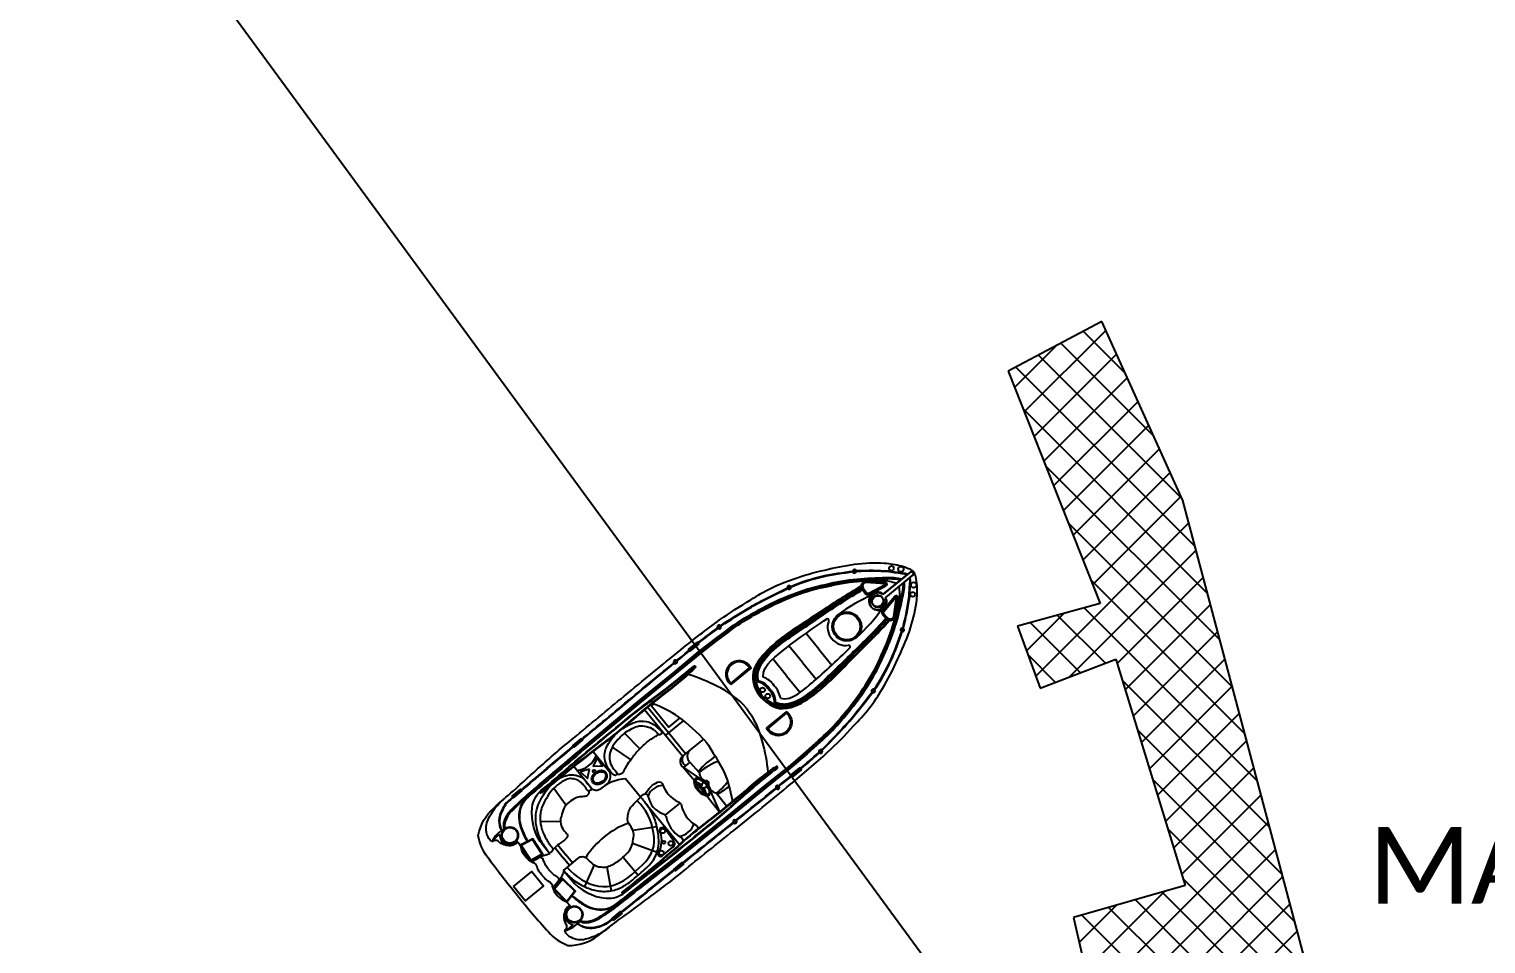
# Model space of a CAD drawing. Header units: metres. Extents: x 266585 to 279238, y 2117616 to 2127268.
# Drawn here: x 267048.5 to 267238.4, y 2124881.4 to 2125000.6 of the extents above; entities that cross this region are included whole.
import ezdxf

# ---------------------------------------------------------------- set-up
doc = ezdxf.new("R2010")
doc.units = ezdxf.units.M
for name, color, linetype in [('PORT', 5, 'Continuous'), ('PORT TEXT', 7, 'Continuous'), ('village', 3, 'Continuous')]:
    doc.layers.add(name, color=color, linetype=linetype)
doc.styles.get("Standard").update_dxf_attribs({"font": 'calibri.ttf'})

msp = doc.modelspace()

# ---------------------------------------------------------------- linework, layer by layer
at = {"color": 30, "true_color": 0xf26722}
for p, q in [((267151.42, 2124919.79), (267149.72, 2124921.88)), ((267147.19, 2124916.34), (267145.41, 2124918.53)), ((267149.31, 2124918.07), (267147.53, 2124920.24)), ((267151.42, 2124919.79), (267153.12, 2124917.7)), ((267149.31, 2124918.07), (267151.08, 2124915.89)), ((267147.19, 2124916.34), (267148.98, 2124914.16)), ((267131.41, 2124908.56), (267128.69, 2124911.9)), ((267131.81, 2124908.89), (267129.09, 2124912.23)), ((267126.07, 2124908.83), (267128.08, 2124906.82)), ((267124.48, 2124907.02), (267126.89, 2124905.36)), ((267134.62, 2124905.06), (267133.79, 2124904.39)), ((267133.79, 2124904.39), (267135.19, 2124902.67)), ((267133.79, 2124904.39), (267135.71, 2124903.05)), ((267116.89, 2124901.69), (267118.49, 2124899.48)), ((267136.17, 2124902.06), (267135.36, 2124902.54)), ((267136.09, 2124901.93), (267135.38, 2124902.36)), ((267135.51, 2124902.28), (267136.5, 2124901.06)), ((267136.27, 2124901.71), (267136.56, 2124900.89)), ((267136.41, 2124901.76), (267136.74, 2124900.84)), ((267128.71, 2124899.89), (267133.24, 2124894.33)), ((267131.39, 2124898.15), (267133.35, 2124899.74)), ((267136.82, 2124900.67), (267138.49, 2124898.61)), ((267137.3, 2124901.24), (267138.49, 2124898.61)), ((267115.11, 2124897.37), (267117.73, 2124897.32)), ((267127.16, 2124896.21), (267130.29, 2124896.7)), ((267110.08, 2124895.28), (267110.01, 2124895.27)), ((267117.03, 2124893.92), (267118.09, 2124892.61)), ((267117.4, 2124894.28), (267118.49, 2124892.94)), ((267127.14, 2124894.52), (267130.33, 2124893.32)), ((267118.91, 2124891.61), (267118.09, 2124892.61)), ((267119.31, 2124891.94), (267118.49, 2124892.94)), ((267125.91, 2124892.69), (267127.86, 2124890.33)), ((267122.11, 2124891.69), (267120.86, 2124888.84)), ((267123.78, 2124891.42), (267124.34, 2124888.3)), ((267119.09, 2124884.23), (267119.06, 2124884.16))]:
    msp.add_line(p, q, dxfattribs=at)
for points in [[(267112.09, 2124887.72, -0.01736), (267108.23, 2124892.68, -0.12634), (267107.02, 2124895.51, -0.172899), (267109.04, 2124899.08, -0.013884), (267111.6, 2124901.33, -0.008973), (267115.22, 2124904.58, -0.01509), (267119.44, 2124908.22, 0.002245), (267126.06, 2124913.69, -0.003342), (267133.43, 2124919.72, -0.016984), (267138.49, 2124923.61, -0.024546), (267142.54, 2124926.22, -0.067942), (267148.08, 2124928.94, -0.033948), (267152.19, 2124930.12, -0.022001), (267156.08, 2124930.89, -0.042872), (267159.97, 2124931.02, -0.059514), (267162.19, 2124930.65, -0.046364), (267163.23, 2124930.26, -0.104882), (267163.78, 2124929.87, -0.104882)], [(267112.09, 2124887.72, 0.01736), (267116.17, 2124882.94, 0.12634), (267118.7, 2124881.18, 0.172899), (267122.6, 2124882.44, 0.013884), (267125.32, 2124884.5, 0.008973), (267129.24, 2124887.39, 0.01509), (267133.65, 2124890.79, -0.002245), (267140.34, 2124896.17, 0.003342), (267147.73, 2124902.18, 0.016984), (267152.56, 2124906.36, 0.024546), (267155.93, 2124909.79, 0.067942), (267159.72, 2124914.67, 0.033948), (267161.69, 2124918.46, 0.022001), (267163.23, 2124922.12, 0.042872), (267164.15, 2124925.9, 0.059514), (267164.23, 2124928.15, 0.046364), (267164.06, 2124929.25, 0.104882), (267163.78, 2124929.87, 0.104882)], [(267115.93, 2124904.26, 0.006425), (267119.96, 2124907.63, 0.002217), (267126.56, 2124913.09, -0.003368), (267133.97, 2124919.2, -0.024633), (267138.72, 2124922.94, -0.015037), (267142.11, 2124925.06, -0.025439), (267144.05, 2124926.16, -0.013843), (267148.23, 2124928.19, -0.040266), (267152.4, 2124929.44, -0.016729), (267156.42, 2124930.04, -0.029739), (267160.57, 2124930, 0.01525), (267162.5, 2124929.73, -0.132389), (267162.84, 2124929.62, -0.028442), (267162.96, 2124929.54, -0.028442)], [(267115.98, 2124904.2, 0.006424), (267120, 2124907.57, 0.002217), (267126.61, 2124913.03, -0.003368), (267134.01, 2124919.14, -0.024633), (267138.76, 2124922.87, -0.015038), (267142.15, 2124925, -0.025461), (267144.09, 2124926.09, -0.013839), (267148.26, 2124928.12, -0.040238), (267152.42, 2124929.36, -0.016715), (267156.43, 2124929.97, -0.029693), (267160.56, 2124929.93, 0.015234), (267162.49, 2124929.66, -0.134036), (267162.8, 2124929.55, -0.024879), (267162.89, 2124929.49, -0.024879)], [(267129.01, 2124888.21, -0.006424), (267133.12, 2124891.48, -0.002217), (267139.8, 2124896.85, 0.003368), (267147.28, 2124902.87, 0.024633), (267151.89, 2124906.77, 0.015038), (267154.66, 2124909.66, 0.025461), (267156.12, 2124911.34, 0.013839), (267158.94, 2124915.02, 0.040238), (267161, 2124918.84, 0.016715), (267162.4, 2124922.64, 0.029693), (267163.19, 2124926.7, -0.015234), (267163.32, 2124928.65, 0.134036), (267163.28, 2124928.96, 0.024879), (267163.23, 2124929.07, 0.024879)], [(267129.06, 2124888.15, -0.006425), (267133.17, 2124891.42, -0.002217), (267139.85, 2124896.79, 0.003368), (267147.33, 2124902.81, 0.024633), (267151.95, 2124906.72, 0.015037), (267154.71, 2124909.61, 0.025439), (267156.18, 2124911.29, 0.013843), (267159.01, 2124914.97, 0.040266), (267161.07, 2124918.81, 0.016729), (267162.47, 2124922.62, 0.029739), (267163.27, 2124926.69, -0.01525), (267163.39, 2124928.64, 0.132389), (267163.35, 2124928.99, 0.028442), (267163.29, 2124929.12, 0.028442)], [(267139.6, 2124922.4, -0.031596), (267142.55, 2124924.34, -0.004928), (267144.62, 2124925.47, -0.02844), (267148.37, 2124927.12, -0.042875), (267152.33, 2124928.25, -0.035347), (267156.39, 2124928.94, -0.024093), (267160.21, 2124929.13, -0.079837), (267162.25, 2124928.97)], [(267139.64, 2124922.34, -0.031592), (267142.59, 2124924.28, -0.004926), (267144.65, 2124925.4, -0.028436), (267148.39, 2124927.05, -0.042895), (267152.35, 2124928.17, -0.035363), (267156.4, 2124928.87, -0.024111), (267160.21, 2124929.05, -0.077658), (267162.18, 2124928.9, -0.077658)], [(267139.69, 2124922.28, -0.031588), (267142.62, 2124924.21, -0.004924), (267144.69, 2124925.33, -0.028433), (267148.42, 2124926.98, -0.042917), (267152.37, 2124928.1, -0.035379), (267156.41, 2124928.79, -0.02413), (267160.22, 2124928.98, -0.075408), (267162.1, 2124928.84, -0.075408)], [(267139.78, 2124922.16, -0.031581), (267142.7, 2124924.08, -0.00492), (267144.76, 2124925.2, -0.028426), (267148.47, 2124926.84, -0.042959), (267152.4, 2124927.95, -0.035411), (267156.42, 2124928.64, -0.028829), (267159.62, 2124928.79, -0.092336), (267161.54, 2124928.39, -0.080328)], [(267151.4, 2124907.91, 0.031581), (267153.87, 2124910.38, 0.00492), (267155.38, 2124912.17, 0.028426), (267157.73, 2124915.48, 0.042959), (267159.61, 2124919.1, 0.035411), (267161.09, 2124922.9, 0.028829), (267161.89, 2124926.01, 0.092336), (267161.88, 2124927.97, 0.080328)], [(267151.5, 2124907.79, 0.031588), (267153.98, 2124910.28, 0.004924), (267155.5, 2124912.08, 0.028433), (267157.86, 2124915.4, 0.042917), (267159.75, 2124919.04, 0.035379), (267161.24, 2124922.86, 0.02413), (267162.19, 2124926.55, 0.075408), (267162.44, 2124928.43, 0.075408)], [(267151.55, 2124907.74, 0.031592), (267154.04, 2124910.23, 0.004926), (267155.55, 2124912.03, 0.028436), (267157.93, 2124915.36, 0.042895), (267159.82, 2124919.01, 0.035363), (267161.31, 2124922.84, 0.024111), (267162.26, 2124926.54, 0.077658), (267162.52, 2124928.49, 0.077658)], [(267151.6, 2124907.68, 0.031596), (267154.1, 2124910.18, 0.004928), (267155.61, 2124911.98, 0.02844), (267157.99, 2124915.32, 0.042875), (267159.89, 2124918.98, 0.035347), (267161.39, 2124922.81, 0.024093), (267162.34, 2124926.52, 0.079837), (267162.59, 2124928.55)], [(267157.05, 2124927.66), (267157.4, 2124927.15, 0.382221), (267158.04, 2124926.94), (267160.15, 2124928.06, 0.786544), (267160.14, 2124928.49), (267157.57, 2124928.67, 0.616464), (267157.05, 2124927.66, 3.844907)], [(267160.26, 2124923.72), (267159.84, 2124924.16, -0.382221), (267159.76, 2124924.83), (267161.28, 2124926.67, -0.786544), (267161.7, 2124926.58), (267161.36, 2124924.02, -0.616464), (267160.26, 2124923.72, -3.844907)], [(267139.6, 2124922.4), (267137.77, 2124921.06), (267135.71, 2124919.44), (267132.41, 2124916.72), (267127.87, 2124913.01), (267120.64, 2124906.98, -0.002601), (267116.75, 2124903.67, 0.004411), (267113.45, 2124900.85, 0.013009), (267111.26, 2124898.81, 0.113396), (267110.38, 2124897.36, 0.146005), (267110.35, 2124896.33, 1.595219)], [(267139.64, 2124922.34), (267137.82, 2124920.99), (267135.75, 2124919.38), (267132.46, 2124916.66), (267127.91, 2124912.95), (267120.69, 2124906.93, -0.002601), (267116.8, 2124903.61, 0.004411), (267113.5, 2124900.8, 0.013003), (267111.32, 2124898.76, 0.113337), (267110.46, 2124897.34, 0.144821), (267110.42, 2124896.37, 0.138987)], [(267139.69, 2124922.28), (267137.87, 2124920.93), (267135.8, 2124919.32), (267132.51, 2124916.6), (267127.96, 2124912.89), (267120.74, 2124906.87, -0.002601), (267116.85, 2124903.55, 0.00441), (267113.55, 2124900.74, 0.012997), (267111.37, 2124898.7, 0.113276), (267110.53, 2124897.32, 0.142458), (267110.5, 2124896.4, 0.142458)], [(267139.78, 2124922.16), (267137.96, 2124920.81), (267135.9, 2124919.2), (267132.61, 2124916.48), (267128.06, 2124912.78), (267120.84, 2124906.75, -0.002601), (267116.95, 2124903.43, 0.00441), (267113.65, 2124900.62, 0.002867), (267113.16, 2124900.19, 0.002867)], [(267116.37, 2124893.11), (267115.49, 2124894.19, -0.202722), (267114.05, 2124899.18, -0.178768), (267115.24, 2124901.4, 0.010028), (267118.88, 2124904.5, -0.005356), (267124.94, 2124909.53, -0.016605), (267129.94, 2124913.48, 0.018921), (267135.12, 2124917.59, -0.925873), (267135.31, 2124917.42, -0.041202), (267134.47, 2124916.59, -0.024461), (267131.54, 2124914.19, 0.012888), (267125.9, 2124909.54, -0.019359), (267122.54, 2124906.9, 0.002375), (267118.65, 2124903.86, -0.006386), (267116.22, 2124901.85, -0.013656), (267115.24, 2124901.06, -0.862706), (267115.06, 2124901.23, 0.648089)], [(267115.12, 2124901.18, -0.016488), (267115.29, 2124901.34, 0.010023), (267118.93, 2124904.44, -0.005356), (267124.99, 2124909.47, -0.016607), (267129.99, 2124913.41, 0.018921), (267135.17, 2124917.53, 0.01143), (267135.17, 2124917.53, -0.913283), (267135.25, 2124917.46, -0.041174), (267134.42, 2124916.65, -0.024478), (267131.49, 2124914.25, 0.012889), (267125.85, 2124909.6, -0.019362), (267122.49, 2124906.96, 0.002377), (267118.6, 2124903.91, -0.006391), (267116.17, 2124901.91, -0.013664), (267115.19, 2124901.12, 0.000701), (267115.19, 2124901.12, -0.819976), (267115.12, 2124901.18, -0.819976)], [(267142.01, 2124912.11, 0.096403), (267138.13, 2124914.98, 0.040538), (267134.4, 2124916.52, 1.92312)], [(267139.98, 2124915.18), (267142.6, 2124917.32, 0.483063), (267139.97, 2124917.92, 0.50024), (267139.98, 2124915.18, 0.418424)], [(267136.69, 2124907.77, 0.033687), (267133.14, 2124910.99, 0.051879), (267129.72, 2124912.74, 1.92312)], [(267142.01, 2124912.11, -0.096403), (267144.03, 2124907.74, -0.040538), (267144.79, 2124903.77, -1.92312)], [(267144.6, 2124909.51), (267147.22, 2124911.64, -0.483063), (267147.28, 2124908.95, -0.50024), (267144.6, 2124909.51, -0.418424)], [(267151.6, 2124907.68), (267149.91, 2124906.16), (267147.92, 2124904.47), (267144.59, 2124901.79), (267140.04, 2124898.08), (267132.68, 2124892.22, 0.002601), (267128.65, 2124889.08, -0.004411), (267125.23, 2124886.4, -0.013009), (267122.79, 2124884.68, -0.113396), (267121.19, 2124884.11, -0.146005), (267120.18, 2124884.29, -1.595219)], [(267151.55, 2124907.74), (267149.86, 2124906.22), (267147.87, 2124904.52), (267144.54, 2124901.85), (267139.99, 2124898.14), (267132.63, 2124892.28, 0.002601), (267128.6, 2124889.14, -0.004411), (267125.18, 2124886.47, -0.013003), (267122.75, 2124884.74, -0.113337), (267121.18, 2124884.18, -0.144821), (267120.23, 2124884.35, -0.138987)], [(267151.5, 2124907.79), (267149.81, 2124906.28), (267147.82, 2124904.58), (267144.49, 2124901.91), (267139.94, 2124898.2), (267132.59, 2124892.34, 0.002601), (267128.56, 2124889.2, -0.00441), (267125.13, 2124886.53, -0.012997), (267122.7, 2124884.8, -0.113276), (267121.17, 2124884.26, -0.142458), (267120.27, 2124884.41, -0.142458)], [(267151.4, 2124907.91), (267149.71, 2124906.4), (267147.72, 2124904.7), (267144.39, 2124902.03), (267139.85, 2124898.32), (267132.49, 2124892.46, 0.002601), (267128.46, 2124889.32, -0.00441), (267125.04, 2124886.65, -0.002867), (267124.51, 2124886.26, -0.002867)], [(267136.37, 2124908.07), (267134.65, 2124906.67, 0.462925), (267134.62, 2124905.06), (267135.83, 2124903.74)], [(267136.69, 2124907.77, -0.033687), (267139.12, 2124903.65, -0.051879), (267140.15, 2124899.95, -1.92312)], [(267121.99, 2124906.47), (267124.05, 2124903.94, -0.406088), (267123.52, 2124902.02)], [(267133.9, 2124906.06), (267133.63, 2124905.84, 0.516839), (267133.79, 2124904.39, 0.282905)], [(267134.65, 2124906.67), (267133.9, 2124906.06, 0.545737), (267134.07, 2124904.61, 0.282905)], [(267115.93, 2124904.26, -0.002942), (267113.01, 2124901.8, 0.002013), (267111.16, 2124900.22, 0.130442), (267110.09, 2124898.8, 0.261246), (267110.03, 2124896.13, 0.209197)], [(267115.98, 2124904.2, -0.002941), (267113.06, 2124901.74, 0.002014), (267111.2, 2124900.17, 0.130992), (267110.16, 2124898.76, 0.261832), (267110.09, 2124896.17, 0.261832)], [(267118.15, 2124890.93), (267119.11, 2124889.75, 0.202722), (267123.71, 2124887.33, 0.178768), (267126.13, 2124888.06, -0.010028), (267129.89, 2124890.99, 0.005356), (267136.04, 2124895.92, 0.016605), (267140.91, 2124900.02, -0.018921), (267145.99, 2124904.26, 0.925873), (267145.85, 2124904.49, 0.041202), (267144.87, 2124903.83, 0.024461), (267141.93, 2124901.44, -0.012888), (267136.24, 2124896.86, 0.019359), (267132.98, 2124894.09, -0.002375), (267129.21, 2124890.89, 0.006386), (267126.76, 2124888.92, 0.013656), (267125.79, 2124888.12, 0.862706), (267125.92, 2124887.91, -0.648089)], [(267128.18, 2124900.49), (267126.21, 2124902.9, 0.158322), (267122.94, 2124901.6, -0.417676), (267121.78, 2124901.65), (267119.46, 2124904.49)], [(267125.89, 2124887.98, 0.016488), (267126.08, 2124888.12, -0.010023), (267129.84, 2124891.05, 0.005356), (267135.99, 2124895.98, 0.016607), (267140.86, 2124900.08, -0.018921), (267145.94, 2124904.32, -0.01143), (267145.94, 2124904.33, 0.913283), (267145.89, 2124904.42, 0.041174), (267144.92, 2124903.77, 0.024478), (267141.98, 2124901.38, -0.012889), (267136.29, 2124896.8, 0.019362), (267133.03, 2124894.04, -0.002377), (267129.26, 2124890.83, 0.006391), (267126.81, 2124888.86, 0.013664), (267125.84, 2124888.06, -0.000701), (267125.84, 2124888.06, 0.819976), (267125.89, 2124887.98, 0.819976)], [(267113.5, 2124894.75, -0.043334), (267112.73, 2124896.39, -0.18333), (267112.65, 2124899.31, -0.123985), (267113.97, 2124901.01, 0.015377), (267115.07, 2124902.05)], [(267128.81, 2124900.92, -0.164009), (267130.4, 2124902.48, -0.407559), (267131.09, 2124902.12, 0.20466), (267133.01, 2124899.96, -0.28657), (267133.52, 2124899.38, 0.198759), (267135.24, 2124896.94, -0.45148), (267135.6, 2124896.29, -1.463971)], [(267108.79, 2124894.68, -0.164393), (267108.15, 2124895.7, -0.188684), (267108.3, 2124897.6, -0.10758), (267110.45, 2124900.36)], [(267113.43, 2124894.72, -0.043195), (267112.66, 2124896.37, -0.183415), (267112.58, 2124899.34, -0.094511), (267113.53, 2124900.72)], [(267118.15, 2124890.93), (267118.59, 2124891.35), (267120.02, 2124892.53, -0.448043), (267121.25, 2124892.42, 0.025561), (267121.97, 2124891.79, 0.15676), (267123, 2124891.41, 0.144288), (267123.82, 2124891.43, 0.079427), (267125.21, 2124892.13, 0.054179), (267126.5, 2124893.29, 0.127294), (267127.15, 2124894.54, -0.025195), (267127.31, 2124895.49, 0.112656), (267127.16, 2124896.22, 0.061652), (267126.69, 2124897.02, -0.222278), (267126.48, 2124897.76, -0.049109), (267126.62, 2124898.49, -0.09997), (267126.93, 2124899.21, -0.045992), (267127.72, 2124900.07), (267128.18, 2124900.49)], [(267128.18, 2124900.49, -0.291269), (267128.83, 2124900.92, -0.299867), (267129.19, 2124900.57, 0.273478), (267131.06, 2124898.37, -0.28657), (267131.56, 2124897.79, 0.198759), (267133.29, 2124895.35, -0.45148), (267133.65, 2124894.69, -1.463971)], [(267129.06, 2124888.15, 0.002942), (267126.07, 2124885.78, -0.002013), (267124.15, 2124884.29, -0.130442), (267122.54, 2124883.53, -0.261246), (267119.91, 2124884.01, -0.209197)], [(267129.01, 2124888.21, 0.002941), (267126.02, 2124885.84, -0.002014), (267124.1, 2124884.35, -0.130992), (267122.52, 2124883.6, -0.261832), (267119.96, 2124884.06, -0.261832)], [(267119.21, 2124887.62, 0.043195), (267120.67, 2124886.54, 0.183415), (267123.57, 2124885.86, 0.094511), (267125.11, 2124886.51)], [(267119.26, 2124887.68, 0.043334), (267120.71, 2124886.61, 0.18333), (267123.55, 2124885.93, 0.123985), (267125.48, 2124886.89, -0.015377), (267126.73, 2124887.76)], [(267118.24, 2124883.09, 0.164393), (267119.11, 2124882.25, 0.188684), (267121, 2124882.02, 0.10758), (267124.14, 2124883.57)]]:
    msp.add_lwpolyline(points, format="xyb", dxfattribs=at)
for points in [[(267163.44, 2124929.93), (267159.77, 2124926.95)], [(267159.8, 2124926.97), (267163.44, 2124929.93)], [(267163.78, 2124929.52), (267160.11, 2124926.53)], [(267160.14, 2124926.55), (267163.78, 2124929.52)], [(267135.66, 2124920.62), (267135.58, 2124920.72), (267134.44, 2124919.8), (267134.53, 2124919.68)], [(267134.58, 2124919.63), (267134.65, 2124919.55), (267135.78, 2124920.47), (267135.71, 2124920.56)], [(267129.91, 2124912.67), (267129.6, 2124912.42), (267131.86, 2124909.64), (267133.33, 2124910.83)], [(267133.63, 2124905.84), (267131.41, 2124908.56), (267133.76, 2124910.48)], [(267120.48, 2124908.05), (267120.41, 2124908.13), (267119.33, 2124907.25), (267119.4, 2124907.16)], [(267119.45, 2124907.1), (267119.5, 2124907.04), (267120.59, 2124907.92), (267120.52, 2124907.99)], [(267134.03, 2124906.17), (267131.81, 2124908.89)], [(267147.87, 2124903.33), (267147.81, 2124903.41), (267148.94, 2124904.33), (267149.01, 2124904.24)], [(267149.06, 2124904.18), (267149.14, 2124904.08), (267148.01, 2124903.16), (267147.92, 2124903.27)], [(267112.61, 2124901.46), (267112.52, 2124901.57), (267111.42, 2124900.67), (267111.53, 2124900.54)], [(267111.58, 2124900.49), (267111.61, 2124900.44), (267112.71, 2124901.34), (267112.65, 2124901.4)], [(267138.08, 2124901.03), (267139.41, 2124899.35)], [(267132.55, 2124891.03), (267132.5, 2124891.09), (267133.59, 2124891.98), (267133.65, 2124891.9)], [(267133.7, 2124891.84), (267133.76, 2124891.76), (267132.67, 2124890.88), (267132.6, 2124890.97)], [(267124.49, 2124884.65), (267124.46, 2124884.69), (267125.55, 2124885.58), (267125.61, 2124885.52)], [(267125.65, 2124885.46), (267125.74, 2124885.35), (267124.64, 2124884.46), (267124.54, 2124884.59)]]:
    msp.add_lwpolyline(points, dxfattribs=at)
for points in [[(267157.2, 2124927.77), (267157.57, 2124927.26, 0.383069), (267157.96, 2124927.11), (267160.09, 2124928.25, 0.853636), (267160.11, 2124928.3), (267157.56, 2124928.48, 0.613527)], [(267160.4, 2124923.85), (267159.97, 2124924.3, -0.383069), (267159.91, 2124924.72), (267161.45, 2124926.57, -0.853636), (267161.51, 2124926.58), (267161.17, 2124924.05, -0.613527)], [(267139.98, 2124915.38), (267142.4, 2124917.36, 0.460147), (267140.07, 2124917.8, 0.47706)], [(267144.8, 2124909.47), (267147.22, 2124911.44, -0.460147), (267147.18, 2124909.07, -0.47706)], [(267131.33, 2124896.42, 0.917705), (267130.72, 2124895.91, -0.209704), (267130.5, 2124893.31, 0.850912), (267131, 2124892.85), (267132.43, 2124894.02, 0.435659), (267132.52, 2124894.76)]]:
    msp.add_lwpolyline(points, format="xyb", close=True, dxfattribs=at)
for points in [[(267121.99, 2124904.51), (267122.56, 2124905.59), (267123.21, 2124904.55)], [(267121.53, 2124904.14), (267120.36, 2124903.79), (267121.25, 2124902.95)], [(267113.85, 2124892.21), (267115.43, 2124893.07), (267114.13, 2124895.07), (267112.5, 2124894.25)], [(267113.88, 2124892.31), (267115.32, 2124893.1), (267114.1, 2124894.97), (267112.61, 2124894.22)], [(267111.59, 2124888.87), (267114, 2124890.83), (267115.52, 2124888.96), (267113.12, 2124887)], [(267116.84, 2124888.54), (267118, 2124889.92), (267119.7, 2124888.24), (267118.57, 2124886.81)], [(267116.95, 2124888.55), (267118.01, 2124889.8), (267119.6, 2124888.23), (267118.56, 2124886.92)]]:
    msp.add_lwpolyline(points, close=True, dxfattribs=at)
for centre, radius in [((267160.89, 2124930.35), 0.313), ((267162.12, 2124930.22), 0.349), ((267163.79, 2124928.17), 0.349), ((267159.06, 2124926.11), 0.771), ((267159.15, 2124926), 0.771), ((267163.67, 2124926.94), 0.313), ((267155.07, 2124922.76), 1.9), ((267155.07, 2124922.76), 1.9), ((267155.07, 2124922.76), 1.74), ((267155.07, 2124922.76), 1.74), ((267144.09, 2124914.49), 0.305), ((267144.76, 2124913.68), 0.305), ((267122.11, 2124903.9), 0.163), ((267111.14, 2124895.53), 1.09), ((267111.14, 2124895.53), 1.01), ((267131.07, 2124896.1), 0.304), ((267131.21, 2124894.62), 0.197), ((267132.12, 2124894.48), 0.304), ((267130.9, 2124893.23), 0.304), ((267119.55, 2124885.22), 1.09), ((267119.55, 2124885.22), 1.01)]:
    msp.add_circle(centre, radius, dxfattribs=at)
for centre, radius, start, end in [((267156.08, 2124929.95), 0.237, 19.4221, 174.5641), ((267156.08, 2124929.95), 0.237, 193.2019, 0.7843), ((267163.32, 2124929.49), 0.456, 3.099, 75.2843), ((267163.32, 2124929.49), 0.456, 3.099, 75.2843), ((267147.54, 2124927.84), 0.237, 30.8075, 198.9032), ((267147.54, 2124927.84), 0.237, 217.5382, 12.1724), ((267166.15, 2124908.27), 20.14, 112.519, 127.5898), ((267159.06, 2124926.11), 1.13, 49.0756, 21.5252), ((267159.15, 2124926), 1.13, 56.8581, 29.3077), ((267143.1, 2124936.54), 20.14, 310.7935, 325.8643), ((267138.42, 2124922.69), 0.237, 40.5112, 210.9178), ((267138.42, 2124922.69), 0.237, 229.5767, 21.8523), ((267152.52, 2124923.55), 0.202, 338.3863, 124.854), ((267154.84, 2124922.66), 2.28, 159.1309, 220.932), ((267162.31, 2124922.3), 0.237, 77.599, 245.1814), ((267162.31, 2124922.3), 0.237, 263.8192, 58.9612), ((267154.93, 2124922.56), 2.28, 217.4513, 279.2524), ((267155.33, 2124920.11), 0.202, 313.5293, 99.997), ((267132.71, 2124918.14), 0.237, 44.2218, 214.3209), ((267132.71, 2124918.14), 0.237, 232.981, 25.5616), ((267143.07, 2124913.4), 2.15, 30.4801, 81.6872), ((267143.07, 2124913.4), 2.3, 30.4801, 78.2299), ((267143.19, 2124913.45), 2.89, 33.4652, 70.0675), ((267143.55, 2124913), 2.89, 8.3158, 44.9181), ((267143.48, 2124912.9), 2.15, 356.6961, 47.9032), ((267143.48, 2124912.9), 2.3, 0.1534, 47.9032), ((267158.53, 2124914.37), 0.237, 66.2109, 220.8451), ((267158.53, 2124914.37), 0.237, 239.4801, 47.5758), ((267119.51, 2124907.09), 3.12, 276.6602, 338.5477), ((267151.65, 2124906.47), 0.237, 56.531, 208.8066), ((267151.65, 2124906.47), 0.237, 227.4655, 37.8721), ((267139.33, 2124904.35), 3.55, 189.8166, 203.1676), ((267131.21, 2124899.8), 2.24, 92.3917, 156.5958), ((267136.24, 2124901.86), 0.166, 129.1916, 309.1916), ((267137.3, 2124901.58), 1.24, 134.7942, 160.787), ((267139.33, 2124904.35), 3.55, 209.1408, 213.3807), ((267136.18, 2124902.96), 1.24, 277.5963, 305.2363), ((267137.3, 2124901.58), 1.24, 125.3071, 125.5764), ((267136.75, 2124902.28), 0.347, 319.9939, 118.3395), ((267139.33, 2124904.35), 3.55, 224.0941, 230.4335), ((267136.18, 2124902.96), 1.24, 312.8069, 313.0762), ((267139.33, 2124904.35), 3.55, 234.6258, 249.3817), ((267146.04, 2124901.79), 0.237, 52.8217, 205.4023), ((267146.04, 2124901.79), 0.237, 224.0624, 34.1615), ((267140.48, 2124897.32), 0.237, 50.4137, 206.6628), ((267111.99, 2124893.22), 3.52, 115.1873, 155.5229), ((267111.66, 2124892.64), 3.52, 121.317, 144.5496), ((267111.14, 2124895.53), 1.32, 174.9642, 319.8658), ((267130.45, 2124886.64), 11.17, 110.0912, 147.5637), ((267132.97, 2124897.64), 2.24, 275.8161, 343.9636), ((267140.48, 2124897.32), 0.237, 225.287, 31.7894), ((267111.14, 2124895.53), 1.17, 192.916, 319.8658), ((267119.55, 2124885.22), 1.32, 118.5175, 263.4191), ((267119.55, 2124885.22), 1.17, 118.5175, 245.4673), ((267117.46, 2124886.52), 3.52, 282.8604, 323.196), ((267116.82, 2124886.31), 3.52, 293.8337, 317.0663)]:
    msp.add_arc(centre, radius, start, end, dxfattribs=at)
for start_param, end_param in [(0.830012, 1.576846), (4.712389, 5.232342)]:
    msp.add_ellipse((267136.96, 2124902.39), major_axis=(3.21, 2.62), ratio=0.425319, start_param=start_param, end_param=end_param, dxfattribs=at)
for centre, major_axis, ratio in [((267122.8, 2124903.08), (0.871, 0.648), 0.758117), ((267136.24, 2124901.86), (0.89, -1.09), 0.533092)]:
    msp.add_ellipse(centre, major_axis=major_axis, ratio=ratio, dxfattribs=at)
for points, knots in [([(267143.79, 2124913.57), (267143.05, 2124914.66), (267142.54, 2124916.02), (267143.54, 2124918.53), (267144.52, 2124919.53), (267147.5, 2124922.11), (267149.71, 2124923.38), (267153.51, 2124925.96), (267155.18, 2124926.99), (267156.93, 2124928.04)], [0, 0, 0, 0, 0.0462196, 0.0462196, 0.0924392, 0.0924392, 0.1947325, 0.1947325, 0.2709084, 0.2709084, 0.2709084, 0.2709084]), ([(267143.86, 2124913.61), (267143.09, 2124914.73), (267142.62, 2124916.13), (267143.73, 2124918.66), (267144.76, 2124919.66), (267147.78, 2124922.2), (267149.99, 2124923.49), (267153.71, 2124925.99), (267155.28, 2124926.96), (267156.93, 2124927.95)], [0, 0, 0, 0, 0.0480884, 0.0480884, 0.0961768, 0.0961768, 0.1985377, 0.1985377, 0.2704106, 0.2704106, 0.2704106, 0.2704106]), ([(267144.05, 2124913.74), (267143.26, 2124914.88), (267142.87, 2124916.26), (267144.09, 2124918.76), (267145.18, 2124919.74), (267148.3, 2124922.27), (267150.55, 2124923.61), (267154.17, 2124926), (267155.59, 2124926.87), (267157, 2124927.73)], [0, 0, 0, 0, 0.0508337, 0.0508337, 0.1016674, 0.1016674, 0.2060328, 0.2060328, 0.2709084, 0.2709084, 0.2709084, 0.2709084]), ([(267143.38, 2124915.53), (267143.31, 2124915.81), (267143.16, 2124917.04), (267144.99, 2124919.79), (267148.83, 2124922.24), (267152.95, 2124925.19), (267155.86, 2124926.95), (267157.04, 2124927.66)], [0.0234044, 0.0234044, 0.0234044, 0.0234044, 0.0350942, 0.0739111, 0.138251, 0.2165713, 0.2709084, 0.2709084, 0.2709084, 0.2709084]), ([(267143.54, 2124915.65), (267143.43, 2124916.18), (267143.44, 2124916.7), (267144.07, 2124918.29), (267145.02, 2124919.28), (267146.87, 2124920.83), (267147.87, 2124921.46), (267150.88, 2124923.5), (267152.87, 2124924.91), (267155.65, 2124926.64), (267156.39, 2124927.09), (267157.12, 2124927.53)], [0.0248254, 0.0248254, 0.0248254, 0.0248254, 0.0474598, 0.0474598, 0.0949196, 0.0949196, 0.1423794, 0.1423794, 0.237299, 0.237299, 0.2709084, 0.2709084, 0.2709084, 0.2709084]), ([(267143.79, 2124913.57), (267144.71, 2124912.62), (267145.95, 2124911.85), (267148.6, 2124912.33), (267149.78, 2124913.08), (267152.9, 2124915.48), (267154.6, 2124917.39), (267157.88, 2124920.59), (267159.23, 2124922.02), (267160.61, 2124923.52)], [0, 0, 0, 0, 0.0462196, 0.0462196, 0.0924392, 0.0924392, 0.1947325, 0.1947325, 0.2709084, 0.2709084, 0.2709084, 0.2709084]), ([(267143.85, 2124913.62), (267144.79, 2124912.65), (267146.07, 2124911.91), (267148.77, 2124912.48), (267149.95, 2124913.29), (267153.05, 2124915.74), (267154.76, 2124917.64), (267157.95, 2124920.78), (267159.22, 2124922.13), (267160.53, 2124923.54)], [0, 0, 0, 0, 0.0480884, 0.0480884, 0.0961768, 0.0961768, 0.1985377, 0.1985377, 0.2704106, 0.2704106, 0.2704106, 0.2704106]), ([(267144.18, 2124916.17), (267144.01, 2124917.76), (267146.11, 2124919.08), (267148, 2124920.65), (267150.64, 2124922.52), (267152.41, 2124923.72)], [0.0313661, 0.0313661, 0.0313661, 0.0313661, 0.1084744, 0.1084744, 0.1920729, 0.1920729, 0.1920729, 0.1920729]), ([(267144.01, 2124913.78), (267144.97, 2124912.79), (267146.24, 2124912.12), (267148.94, 2124912.82), (267150.11, 2124913.69), (267153.22, 2124916.23), (267154.99, 2124918.17), (267158.06, 2124921.23), (267159.2, 2124922.44), (267160.32, 2124923.66)], [0, 0, 0, 0, 0.0508337, 0.0508337, 0.1016674, 0.1016674, 0.2060328, 0.2060328, 0.2709084, 0.2709084, 0.2709084, 0.2709084]), ([(267145.63, 2124912.77), (267145.89, 2124912.65), (267147.07, 2124912.25), (267150.13, 2124913.49), (267153.3, 2124916.76), (267157.02, 2124920.2), (267159.32, 2124922.69), (267160.27, 2124923.71)], [0.0234044, 0.0234044, 0.0234044, 0.0234044, 0.0350942, 0.0739111, 0.138251, 0.2165713, 0.2709084, 0.2709084, 0.2709084, 0.2709084]), ([(267145.78, 2124912.9), (267146.28, 2124912.69), (267146.79, 2124912.59), (267148.47, 2124912.89), (267149.63, 2124913.62), (267151.52, 2124915.12), (267152.35, 2124915.98), (267154.94, 2124918.51), (267156.73, 2124920.17), (267158.99, 2124922.55), (267159.57, 2124923.18), (267160.16, 2124923.82)], [0.0248254, 0.0248254, 0.0248254, 0.0248254, 0.0474598, 0.0474598, 0.0949196, 0.0949196, 0.1423794, 0.1423794, 0.237299, 0.237299, 0.2709084, 0.2709084, 0.2709084, 0.2709084]), ([(267146.42, 2124913.42), (267147.94, 2124912.94), (267149.66, 2124914.73), (267151.58, 2124916.27), (267153.94, 2124918.48), (267155.47, 2124919.96)], [0.0313661, 0.0313661, 0.0313661, 0.0313661, 0.1084744, 0.1084744, 0.1920729, 0.1920729, 0.1920729, 0.1920729]), ([(267123.55, 2124903.63), (267123.34, 2124903.92), (267122.68, 2124903.9), (267121.88, 2124903.12), (267121.88, 2124902.56), (267122.57, 2124902.2), (267123.27, 2124902.45), (267123.69, 2124903.17), (267123.68, 2124903.46), (267123.55, 2124903.63)], [0, 0, 0, 0, 1.743273, 1.743273, 3.486547, 3.486547, 5.22982, 5.22982, 6.283185, 6.283185, 6.283185, 6.283185]), ([(267137.03, 2124900.89), (267137.15, 2124900.99), (267137.2, 2124901.28), (267136.77, 2124902.36), (267135.8, 2124903), (267135.2, 2124902.74), (267135.37, 2124901.83), (267136.41, 2124900.86), (267136.87, 2124900.76), (267137.03, 2124900.89)], [0, 0, 0, 0, 1.031451, 1.031451, 2.992455, 2.992455, 4.95346, 4.95346, 6.283185, 6.283185, 6.283185, 6.283185]), ([(267118.59, 2124891.35), (267119.8, 2124890.08), (267121.15, 2124889.15), (267124.21, 2124888.64), (267125.69, 2124889.29), (267128.3, 2124891.5), (267129.67, 2124892.65), (267130.11, 2124895.58), (267129.67, 2124897.39), (267128.51, 2124899.2), (267128.14, 2124899.62), (267127.72, 2124900.07)], [0, 0, 0, 0, 0.0684102, 0.0684102, 0.1368204, 0.1368204, 0.2052306, 0.2052306, 0.2736407, 0.2736407, 0.2974604, 0.2974604, 0.2974604, 0.2974604]), ([(267116.21, 2124891.08), (267116.07, 2124891.25), (267115.85, 2124891.53), (267115.6, 2124892.01), (267115.48, 2124892.49), (267115.21, 2124892.63), (267115.1, 2124892.67)], [0, 0, 0, 0, 0.00840925, 0.01405459, 0.02148076, 0.02583256, 0.02583256, 0.02583256, 0.02583256]), ([(267116.21, 2124891.08), (267116.35, 2124890.91), (267116.58, 2124890.63), (267117, 2124890.29), (267117.44, 2124890.08), (267117.52, 2124889.79), (267117.55, 2124889.68)], [0, 0, 0, 0, 0.00840925, 0.01405459, 0.02148076, 0.02583256, 0.02583256, 0.02583256, 0.02583256])]:
    msp.add_open_spline(points, degree=3, knots=knots, dxfattribs=at)
for points in [[(267130.17, 2124909.08), (267130.37, 2124908.86), (267130.67, 2124908.62), (267130.93, 2124908.86), (267130.6, 2124909.38), (267129.63, 2124910.12), (267128.19, 2124910.43), (267126.67, 2124909.93), (267125.43, 2124909.14), (267124.23, 2124907.85), (267123.52, 2124906.29), (267123.56, 2124905.19), (267124.21, 2124903.91), (267124.63, 2124903.44), (267124.92, 2124903.35), (267125.07, 2124903.64), (267124.89, 2124903.92), (267124.28, 2124904.87), (267124.11, 2124905.71), (267124.29, 2124906.6), (267124.7, 2124907.38), (267125.42, 2124908.22), (267126.19, 2124908.92), (267127.04, 2124909.4), (267127.98, 2124909.75), (267128.97, 2124909.67), (267129.91, 2124909.3), (267130.17, 2124909.08)], [(267125.05, 2124903.49), (267125.44, 2124903.51), (267125.82, 2124903.7), (267126.21, 2124904.34), (267126.52, 2124904.86), (267127.1, 2124905.64), (267128.02, 2124906.76), (267128.57, 2124907.29), (267129.16, 2124907.81), (267129.67, 2124908.16), (267130.16, 2124908.44), (267130.5, 2124908.71)], [(267121.42, 2124901.3), (267121.38, 2124900.9), (267120.93, 2124900.61), (267120.24, 2124900.54), (267119.53, 2124900.3), (267118.66, 2124899.66), (267118.18, 2124899.04), (267117.85, 2124898.05), (267117.73, 2124897.28), (267118.05, 2124896.38), (267118.44, 2124895.88), (267118.67, 2124895.5), (267118.53, 2124895.17), (267117.96, 2124894.69), (267116.89, 2124893.76), (267116.37, 2124893.27), (267115.83, 2124893.85), (267115.07, 2124895.14), (267114.71, 2124896.24), (267114.51, 2124897.54), (267114.66, 2124898.9), (267115.09, 2124900.05), (267115.67, 2124901.04), (267116.39, 2124901.94), (267117.31, 2124902.71), (267118.38, 2124903.3), (267119.06, 2124903.41), (267119.75, 2124903.36), (267120.68, 2124902.95), (267121.08, 2124902.5), (267121.55, 2124901.92), (267121.72, 2124901.52), (267121.42, 2124901.3), (267121.15, 2124901.54), (267120.66, 2124902.18), (267120.13, 2124902.65), (267119.43, 2124902.89), (267118.78, 2124902.9), (267118.07, 2124902.59), (267116.94, 2124901.75), (267116.19, 2124900.82), (267115.63, 2124899.87), (267115.25, 2124899), (267115.12, 2124898.33), (267115.1, 2124897.48), (267115.26, 2124896.48), (267115.51, 2124895.78), (267115.9, 2124895.01), (267116.28, 2124894.42), (267116.56, 2124894.01), (267116.76, 2124893.69), (267116.67, 2124893.48)], [(267118.15, 2124890.93), (267119.41, 2124889.72), (267121.19, 2124888.7), (267122.82, 2124888.26), (267124.77, 2124888.4), (267126.27, 2124889.08), (267128.03, 2124890.48), (267129.72, 2124892.15), (267130.48, 2124893.89), (267130.43, 2124895.99), (267129.99, 2124897.73), (267129.09, 2124899.42), (267128.18, 2124900.49)], [(267111.09, 2124894.21), (267110.59, 2124894.24), (267109.81, 2124894.59), (267109.42, 2124894.86), (267109.05, 2124894.83), (267108.79, 2124894.68)], [(267115.31, 2124890.35), (267114.93, 2124890.87), (267114.74, 2124891.26), (267114.49, 2124891.77), (267114.06, 2124892.02), (267113.26, 2124892.66), (267112.7, 2124893.6), (267112.54, 2124894.17), (267112.35, 2124894.47), (267111.98, 2124894.82)], [(267116.37, 2124893.11), (267115.83, 2124892.96), (267115.14, 2124892.69), (267113.98, 2124892.06)], [(267115.31, 2124890.35), (267115.75, 2124889.87), (267116.09, 2124889.6), (267116.54, 2124889.26), (267116.69, 2124888.79), (267117.17, 2124887.87), (267117.97, 2124887.14), (267118.49, 2124886.86), (267118.76, 2124886.62), (267119.02, 2124886.18)], [(267118.15, 2124890.93), (267117.97, 2124890.32), (267117.58, 2124889.71), (267116.72, 2124888.7)], [(267118.24, 2124885.43), (267118.17, 2124884.94), (267118.36, 2124884.11), (267118.54, 2124883.67), (267118.44, 2124883.31), (267118.24, 2124883.09)]]:
    msp.add_spline(points, degree=3, dxfattribs=at)
for points in [[(267137.94, 2124905.81), (267137.17, 2124905.35), (267136.39, 2124904.71), (267135.73, 2124903.86)], [(267139.71, 2124901.89), (267139.26, 2124901.52), (267138.74, 2124901.17), (267138.16, 2124900.89)]]:
    msp.add_open_spline(points, degree=3, dxfattribs=at)
at = {"layer": 'PORT'}
for p, q in [((267188.31, 2124962.52), (267176.09, 2124956.03)), ((267198.9, 2124939.18), (267188.31, 2124962.52)), ((267176.09, 2124956.03), (267188.12, 2124925.77)), ((267238.81, 2124789.06), (267198.9, 2124939.18)), ((267188.12, 2124925.77), (267177.31, 2124922.8)), ((267177.31, 2124922.8), (267180.28, 2124914.7)), ((267180.28, 2124914.7), (267190.15, 2124918.48)), ((267190.15, 2124918.48), (267199.2, 2124888.99)), ((267199.2, 2124888.99), (267184.61, 2124884.8)), ((267184.61, 2124884.8), (267186.77, 2124875.48))]:
    msp.add_line(p, q, dxfattribs=at)
at = {"layer": 'PORT', "linetype": 'Continuous'}
for p, q in [((267178.2, 2124950.73), (267188.83, 2124961.36)), ((267191.36, 2124955.8), (267185.91, 2124961.24)), ((267176.92, 2124953.94), (267182.32, 2124959.33)), ((267195.09, 2124947.57), (267182.98, 2124959.68)), ((267200.5, 2124933.19), (267177.12, 2124956.57)), ((267179.48, 2124947.51), (267190.24, 2124958.27)), ((267198.83, 2124939.35), (267180.05, 2124958.13)), ((267180.76, 2124944.3), (267191.64, 2124955.18)), ((267202.12, 2124927.07), (267178.03, 2124951.17)), ((267182.03, 2124941.09), (267193.04, 2124952.09)), ((267183.31, 2124937.87), (267194.44, 2124949.01)), ((267184.59, 2124934.66), (267195.84, 2124945.92)), ((267203.75, 2124920.96), (267180.99, 2124943.72)), ((267185.87, 2124931.45), (267197.25, 2124942.83)), ((267187.14, 2124928.24), (267198.65, 2124939.74)), ((267179.7, 2124916.3), (267199.67, 2124936.28)), ((267205.37, 2124914.84), (267183.95, 2124936.26)), ((267184.02, 2124916.13), (267200.62, 2124932.73)), ((267207, 2124908.73), (267186.92, 2124928.81)), ((267190.32, 2124917.94), (267201.56, 2124929.18)), ((267178.49, 2124919.59), (267183.37, 2124924.47)), ((267188.79, 2124917.96), (267182.51, 2124924.23)), ((267208.62, 2124902.61), (267186.03, 2124925.2)), ((267191.37, 2124914.5), (267202.5, 2124925.64)), ((267185.54, 2124916.71), (267178.99, 2124923.26)), ((267192.42, 2124911.07), (267203.45, 2124922.09)), ((267182.29, 2124915.47), (267178.67, 2124919.09)), ((267193.48, 2124907.63), (267204.39, 2124918.54)), ((267210.25, 2124896.49), (267190.98, 2124915.76)), ((267194.53, 2124904.2), (267205.33, 2124914.99)), ((267195.59, 2124900.76), (267206.28, 2124911.45)), ((267211.88, 2124890.38), (267192.97, 2124909.28)), ((267196.64, 2124897.33), (267207.22, 2124907.9)), ((267197.7, 2124893.89), (267208.16, 2124904.35)), ((267213.5, 2124884.26), (267194.96, 2124902.8)), ((267198.75, 2124890.46), (267209.1, 2124900.81)), ((267188.91, 2124876.13), (267210.05, 2124897.26)), ((267215.13, 2124878.14), (267196.95, 2124896.32)), ((267195.33, 2124878.05), (267210.99, 2124893.71)), ((267201.65, 2124879.88), (267211.93, 2124890.16)), ((267186.21, 2124877.91), (267196.51, 2124888.22)), ((267218.38, 2124865.91), (267196.17, 2124888.12)), ((267216.75, 2124872.03), (267198.94, 2124889.84)), ((267185.36, 2124881.55), (267190.22, 2124886.41)), ((267200.27, 2124879.53), (267192.69, 2124887.12)), ((267202.52, 2124876.26), (267212.88, 2124886.62)), ((267193.36, 2124877.46), (267185.71, 2124885.12)), ((267196.82, 2124878.5), (267189.2, 2124886.12)), ((267203.38, 2124872.64), (267213.82, 2124883.07))]:
    msp.add_line(p, q, dxfattribs=at)
at = {"layer": 'village', "color": 3}
msp.add_line((267179.29, 2124860.36), (267048.46, 2125038.77), dxfattribs=at)

# ---------------------------------------------------------------- texts
at = {"layer": 'PORT TEXT'}
msp.add_text('MANORI VILLAGE', height=10, dxfattribs=at).set_placement((267223.12, 2124886.62))

doc.saveas('drawing.dxf')
